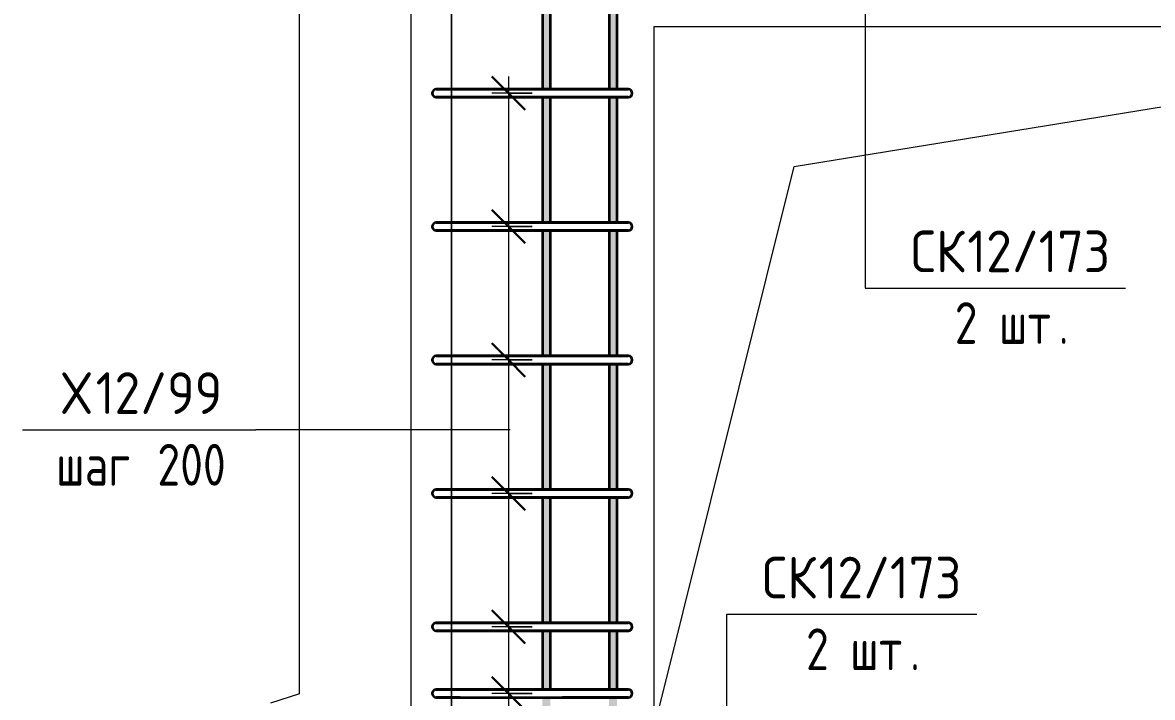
# Model space of a CAD drawing. Header units: millimetres. Extents: x -2461 to 50011, y -6221 to 38236.
# Drawn here: x 46502 to 48197, y 1714 to 2726 of the extents above; entities that cross this region are included whole.
import ezdxf

# ---------------------------------------------------------------- set-up
doc = ezdxf.new("R2010")
doc.units = ezdxf.units.MM
for name, color, linetype, lineweight in [('AA_Dim', 7, 'Continuous', 9), ('AA_Dim-25', 7, 'Continuous', 9), ('AA_Oformlenie', 7, 'Continuous', 9), ('AA_Vinoska', 7, 'Continuous', 9), ('AF_Okno', 7, 'Continuous', 18), ('AF_Stena_Опалубка', 253, 'Continuous', 18), ('KR_Armatura_Tonkie', 7, 'Continuous', 20)]:
    doc.layers.add(name, color=color, linetype=linetype, lineweight=lineweight)
doc.styles.add('ISOCPEUR_10', font='isocpeur.ttf', dxfattribs={"width": 0.9, "height": 62.5})
doc.styles.add('ISOCPEUR_12', font='isocpeur.ttf', dxfattribs={"width": 0.8, "height": 62.5})
doc.dimstyles.new('10_Раскладка_арматуры_с_засечками_1', dxfattribs={"dimscale": 304.8, "dimtxt": 0.18, "dimasz": 0.164042, "dimexe": 0.082021, "dimexo": 0, "dimgap": 0, "dimtad": 1, "dimdec": 3, "dimrnd": 0.001, "dimdsep": 46, "dimtxsty": 'ISOCPEUR_12', "dimblk1": 'OBLIQUE', "dimblk2": 'OBLIQUE', "dimsah": 1, "dimcen": 0.09, "dimdle": 0.082021, "dimazin": 0, "dimtfac": 1, "dimtdec": 4, "dimtix": 1, "dimtmove": 0, "dimatfit": 3, "dimfxl": 1, "dimtvp": 1, "dimtolj": 1, "dimtzin": 0, "dimlwd": 18, "dimlwe": 18, "dimarcsym": 2})

# ---------------------------------------------------------------- blocks, each defined once
blk = doc.blocks.new('231_Отверстие прямоугольное в стене _Окно_Стена_ - Отверстие прямоугольное с обрамлением-4126487-Схема обрамления отверстия 1500х1050 _h_')
at = {"layer": 'AF_Okno', "lineweight": 9}
for p, q in [((-33935, 2510), (-32645, 2720)), ((-34145, 1670), (-33935, 2510))]:
    blk.add_line(p, q, dxfattribs=at)
blk = doc.blocks.new('350_Стержень верт с удлинением концов _НесАрм_РабПлоск_ - 350_Стержень верт с удлинением концов _НесАрм_РабПлоск_-V30-Схема обрамления отверстия 1500х1050 _h_')
at = {"layer": 'KR_Armatura_Tonkie', "lineweight": 35}
h = blk.add_hatch(color=256, dxfattribs=at)
h.paths.add_polyline_path([(-34207, 1170), (-34201, 1170), (-34201.2, 1514), (-34213, 1514), (-34212.8, 1170), (-34208.6, 1170)])
h.paths.add_polyline_path([(-34205.7, 1538), (-34201, 1538), (-34201.2, 1602), (-34213, 1602), (-34212.8, 1538), (-34207, 1538)])
h.paths.add_polyline_path([(-34205.7, 1626), (-34201, 1626), (-34201.2, 1714), (-34213, 1714), (-34212.8, 1626), (-34207, 1626)])
h.paths.add_polyline_path([(-34206.4, 1726), (-34201, 1726), (-34201.2, 1814), (-34213, 1814), (-34212.8, 1726), (-34207, 1726)])
h.paths.add_polyline_path([(-34206.4, 1826), (-34201, 1826), (-34201.2, 2014), (-34213, 2014), (-34212.8, 1826), (-34207, 1826)])
h.paths.add_polyline_path([(-34206.4, 2026), (-34201, 2026), (-34201.2, 2214), (-34213, 2214), (-34212.8, 2026), (-34207, 2026)])
h.paths.add_polyline_path([(-34206.4, 2226), (-34201, 2226), (-34201.2, 2414), (-34213, 2414), (-34212.8, 2226), (-34207, 2226)])
h.paths.add_polyline_path([(-34206.4, 2426), (-34201, 2426), (-34201.2, 2614), (-34213, 2614), (-34212.8, 2426), (-34207, 2426)])
h.paths.add_polyline_path([(-34206.4, 2626), (-34201, 2626.3), (-34201.2, 2776), (-34213, 2776), (-34212.8, 2626), (-34207, 2626)])
h.paths.add_polyline_path([(-34206.5, 2800), (-34201, 2800), (-34201.2, 2852), (-34213, 2852), (-34212.8, 2800), (-34207, 2800)])
h.paths.add_polyline_path([(-34206.6, 2876), (-34201, 2876), (-34201.2, 3540), (-34213, 3540), (-34212.8, 2876), (-34207, 2876)])
for p, q in [((-34213, 2776), (-34213, 2626.3)), ((-34201, 2626.3), (-34201, 2776)), ((-34213, 2614), (-34213, 2426)), ((-34201, 2426), (-34201, 2614)), ((-34213, 2414), (-34213, 2226)), ((-34201, 2226), (-34201, 2414)), ((-34213, 2214), (-34213, 2026)), ((-34201, 2026), (-34201, 2214)), ((-34213, 2014), (-34213, 1826)), ((-34201, 1826), (-34201, 2014)), ((-34213, 1814), (-34213, 1726)), ((-34201, 1726), (-34201, 1814))]:
    blk.add_line(p, q, dxfattribs=at)
blk = doc.blocks.new('350_Стержень верт с удлинением концов _НесАрм_РабПлоск_ - 350_Стержень верт с удлинением концов _НесАрм_РабПлоск_-V31-Схема обрамления отверстия 1500х1050 _h_')
at = {"layer": 'KR_Armatura_Tonkie', "lineweight": 35}
for p, q in [((-34213, 2776), (-34213, 2626.3)), ((-34201, 2626.3), (-34201, 2776)), ((-34213, 2614), (-34213, 2426)), ((-34201, 2426), (-34201, 2614)), ((-34213, 2414), (-34213, 2226)), ((-34201, 2226), (-34201, 2414)), ((-34213, 2214), (-34213, 2026)), ((-34201, 2026), (-34201, 2214)), ((-34213, 2014), (-34213, 1826)), ((-34201, 1826), (-34201, 2014)), ((-34213, 1814), (-34213, 1726)), ((-34201, 1726), (-34201, 1814))]:
    blk.add_line(p, q, dxfattribs=at)
blk = doc.blocks.new('350_Стержень верт с удлинением концов _НесАрм_РабПлоск_ - 350_Стержень верт с удлинением концов _НесАрм_РабПлоск_-V32-Схема обрамления отверстия 1500х1050 _h_')
at = {"layer": 'KR_Armatura_Tonkie', "lineweight": 35}
h = blk.add_hatch(color=256, dxfattribs=at)
h.paths.add_polyline_path([(-34307, 1170), (-34301, 1170), (-34301.2, 1514), (-34313, 1514), (-34312.8, 1170), (-34308.6, 1170)])
h.paths.add_polyline_path([(-34305.7, 1538), (-34301, 1538), (-34301.2, 1602), (-34313, 1602), (-34312.8, 1538), (-34307, 1538)])
h.paths.add_polyline_path([(-34305.7, 1626), (-34301, 1626), (-34301.2, 1714), (-34313, 1714), (-34312.8, 1626), (-34307, 1626)])
h.paths.add_polyline_path([(-34311.2, 1726), (-34301, 1726), (-34301.2, 1814), (-34313, 1814), (-34312.8, 1726), (-34311.5, 1726)])
h.paths.add_polyline_path([(-34302.8, 1826), (-34301, 1826), (-34301.2, 2014), (-34313, 2014), (-34312.8, 1826), (-34303.1, 1826)])
h.paths.add_polyline_path([(-34302.8, 2026), (-34301, 2026), (-34301.2, 2214), (-34313, 2214), (-34312.8, 2026), (-34303.2, 2026)])
h.paths.add_polyline_path([(-34306.1, 2226), (-34301, 2226), (-34301.2, 2414), (-34313, 2414), (-34312.8, 2226), (-34307, 2226)])
h.paths.add_polyline_path([(-34302.8, 2426), (-34301, 2426), (-34301.2, 2614), (-34313, 2614), (-34312.8, 2426), (-34303.4, 2426)])
h.paths.add_polyline_path([(-34311.2, 2626), (-34301, 2626), (-34301.2, 2776), (-34313, 2776), (-34312.8, 2626), (-34311.8, 2626)])
h.paths.add_polyline_path([(-34307, 2800), (-34301, 2800), (-34301.2, 2852), (-34313, 2852), (-34312.8, 2800), (-34308.1, 2800)])
h.paths.add_polyline_path([(-34306.6, 2876), (-34301, 2876), (-34301.2, 3540), (-34313, 3540), (-34312.8, 2876), (-34307, 2876)])
for p, q in [((-34313, 2776), (-34313, 2626)), ((-34301, 2626), (-34301, 2776)), ((-34313, 2614), (-34313, 2426)), ((-34301, 2426), (-34301, 2614)), ((-34313, 2414), (-34313, 2226)), ((-34301, 2226), (-34301, 2414)), ((-34313, 2214), (-34313, 2026)), ((-34301, 2026), (-34301, 2214)), ((-34313, 2014), (-34313, 1826)), ((-34301, 1826), (-34301, 2014)), ((-34313, 1814), (-34313, 1726)), ((-34301, 1726), (-34301, 1814))]:
    blk.add_line(p, q, dxfattribs=at)
blk = doc.blocks.new('350_Стержень верт с удлинением концов _НесАрм_РабПлоск_ - 350_Стержень верт с удлинением концов _НесАрм_РабПлоск_-V27-Схема обрамления отверстия 1500х1050 _h_')
at = {"layer": 'KR_Armatura_Tonkie', "lineweight": 35}
for p, q in [((-32489, 2776), (-32489, 2626)), ((-32477, 2626), (-32477, 2776)), ((-32489, 2614), (-32489, 2426)), ((-32477, 2426), (-32477, 2614)), ((-32489, 2414), (-32489, 2226)), ((-32477, 2226), (-32477, 2414)), ((-32489, 2214), (-32489, 2026)), ((-32477, 2026), (-32477, 2214)), ((-32489, 2014), (-32489, 1826)), ((-32477, 1826), (-32477, 2014)), ((-32489, 1814), (-32489, 1726)), ((-32477, 1726), (-32477, 1814))]:
    blk.add_line(p, q, dxfattribs=at)
blk = doc.blocks.new('011_Прямоугольник обрыва _ЭлУзла_ - 011_Прямоугольник обрыва _ЭлУзла_-4156951-Схема обрамления отверстия 1500х1050 _h_')
at = {"layer": 'AA_Oformlenie'}
blk.add_line((-34677.7, 1719.4), (-34677.7, 3046.4), dxfattribs=at)
blk = doc.blocks.new('DIMBLOCK201-Схема обрамления отверстия 1500х1050 _h_')
at = {"layer": 'AA_Dim-25', "lineweight": 30}
for p, q in [((47230.9, 2620), (47205.9, 2645)), ((47230.9, 2620), (47255.9, 2595)), ((47230.9, 2420), (47205.9, 2445)), ((47230.9, 2420), (47255.9, 2395))]:
    blk.add_line(p, q, dxfattribs=at)
at = {"layer": 'AA_Dim-25', "lineweight": 18}
for p, q in [((47230.9, 2645), (47230.9, 2420)), ((47266.2, 2620), (47205.9, 2620)), ((47230.9, 2620), (47266.2, 2620)), ((47266.2, 2420), (47205.9, 2420)), ((47230.9, 2420), (47266.2, 2420))]:
    blk.add_line(p, q, dxfattribs=at)
blk = doc.blocks.new('_Oblique')
at = {"color": 0, "linetype": 'ByBlock', "lineweight": -2}
blk.add_line((-0.5, -0.5), (0.5, 0.5), dxfattribs=at)
blk = doc.blocks.new('DIMBLOCK202-Схема обрамления отверстия 1500х1050 _h_')
at = {"layer": 'AA_Dim-25', "lineweight": 30}
for p, q in [((47230.9, 2420), (47205.9, 2445)), ((47230.9, 2420), (47255.9, 2395)), ((47230.9, 2220), (47205.9, 2245)), ((47230.9, 2220), (47255.9, 2195))]:
    blk.add_line(p, q, dxfattribs=at)
at = {"layer": 'AA_Dim-25', "lineweight": 18}
for p, q in [((47266.2, 2420), (47205.9, 2420)), ((47230.9, 2420), (47230.9, 2220)), ((47230.9, 2420), (47266.2, 2420)), ((47266.2, 2220), (47205.9, 2220)), ((47230.9, 2220), (47266.2, 2220))]:
    blk.add_line(p, q, dxfattribs=at)
blk = doc.blocks.new('DIMBLOCK203-Схема обрамления отверстия 1500х1050 _h_')
at = {"layer": 'AA_Dim-25', "lineweight": 30}
for p, q in [((47230.9, 2220), (47205.9, 2245)), ((47230.9, 2220), (47255.9, 2195)), ((47230.9, 2020), (47205.9, 2045)), ((47230.9, 2020), (47255.9, 1995))]:
    blk.add_line(p, q, dxfattribs=at)
at = {"layer": 'AA_Dim-25', "lineweight": 18}
for p, q in [((47266.2, 2220), (47205.9, 2220)), ((47230.9, 2220), (47230.9, 2020)), ((47230.9, 2220), (47266.2, 2220)), ((47266.2, 2020), (47205.9, 2020)), ((47230.9, 2020), (47266.2, 2020))]:
    blk.add_line(p, q, dxfattribs=at)
blk = doc.blocks.new('DIMBLOCK204-Схема обрамления отверстия 1500х1050 _h_')
at = {"layer": 'AA_Dim-25', "lineweight": 30}
for p, q in [((47230.9, 2020), (47205.9, 2045)), ((47230.9, 2020), (47255.9, 1995)), ((47230.9, 1820), (47205.9, 1845)), ((47230.9, 1820), (47255.9, 1795))]:
    blk.add_line(p, q, dxfattribs=at)
at = {"layer": 'AA_Dim-25', "lineweight": 18}
for p, q in [((47266.2, 2020), (47205.9, 2020)), ((47230.9, 2020), (47230.9, 1820)), ((47230.9, 2020), (47266.2, 2020)), ((47266.2, 1820), (47205.9, 1820)), ((47230.9, 1820), (47266.2, 1820))]:
    blk.add_line(p, q, dxfattribs=at)
blk = doc.blocks.new('DIMBLOCK205-Схема обрамления отверстия 1500х1050 _h_')
at = {"layer": 'AA_Dim-25', "lineweight": 30}
for p, q in [((47230.9, 1820), (47205.9, 1845)), ((47230.9, 1820), (47255.9, 1795)), ((47230.9, 1720), (47205.9, 1745)), ((47230.9, 1720), (47255.9, 1695))]:
    blk.add_line(p, q, dxfattribs=at)
at = {"layer": 'AA_Dim-25', "lineweight": 18}
for p, q in [((47266.2, 1820), (47205.9, 1820)), ((47230.9, 1820), (47230.9, 1695)), ((47230.9, 1820), (47266.2, 1820)), ((47266.2, 1720), (47205.9, 1720)), ((47230.9, 1720), (47266.2, 1720))]:
    blk.add_line(p, q, dxfattribs=at)
blk = doc.blocks.new('042_М_Арматуры - Диам длина поз _ Комментарий-3662934-Схема обрамления отверстия 1500х1050 _h_')
at = {"layer": 'AA_Vinoska'}
blk.add_line((-35093, 1279.4), (-34743, 1279.4), dxfattribs=at)
blk = doc.blocks.new('DIMBLOCK216-Схема обрамления отверстия 1500х1050 _h_')
at = {"layer": 'AA_Dim-25', "lineweight": 30}
for p, q in [((47145.2, 2782), (47120.2, 2807)), ((47145.2, 2782), (47170.2, 2757)), ((47145.2, 1620), (47120.2, 1645)), ((47145.2, 1620), (47170.2, 1595))]:
    blk.add_line(p, q, dxfattribs=at)
at = {"layer": 'AA_Dim-25', "lineweight": 18}
for p, q in [((47180.6, 2782), (47120.2, 2782)), ((47145.2, 2782), (47145.2, 1620)), ((47145.2, 2782), (47180.6, 2782)), ((47180.6, 1620), (47120.2, 1620)), ((47145.2, 1620), (47180.6, 1620))]:
    blk.add_line(p, q, dxfattribs=at)

msp = doc.modelspace()

# ---------------------------------------------------------------- linework, layer by layer
at = {"layer": 'AA_Vinoska'}
for p, q in [((47145.3991, 1535.6625), (47145.3991, 2961.8862)), ((47766.186, 2807.0064), (47766.186, 2327.8325)), ((47766.186, 2327.8325), (47806.7131, 2327.8325)), ((47233.2767, 2115.2424), (46851.6216, 2115.2424)), ((47558.3403, 1838.5793), (47583.5768, 1838.5793)), ((47558.3403, 1606.0429), (47558.3403, 1838.5793)), ((46916.9145, 1719.4442), (46873.5895, 1705.3671))]:
    msp.add_line(p, q, dxfattribs=at)
at = {"layer": 'AF_Stena_Опалубка', "lineweight": 20}
for p, q in [((47084.619, 1000), (47084.619, 2920)), ((47449.619, 1670), (47449.619, 2720)), ((47449.619, 2720), (48949.619, 2720))]:
    msp.add_line(p, q, dxfattribs=at)
at = {"layer": 'KR_Armatura_Tonkie', "lineweight": 35}
for p, q in [((47158.3985, 2626), (47122.3985, 2626)), ((47122.3985, 2626), (47158.3985, 2626)), ((47158.3985, 2614), (47122.3985, 2614)), ((47122.3985, 2614), (47158.3985, 2614)), ((47374.3985, 2626), (47158.3985, 2626)), ((47158.3985, 2626), (47374.3985, 2626)), ((47374.3985, 2614), (47158.3985, 2614)), ((47158.3985, 2614), (47374.3985, 2614)), ((47348.9427, 2626), (47311.7771, 2626)), ((47348.9427, 2614), (47311.7771, 2614)), ((47410.3985, 2626), (47348.9427, 2626)), ((47410.3985, 2614), (47348.9427, 2614)), ((47362.6888, 2626), (47399.8543, 2626)), ((47362.6888, 2614), (47399.8543, 2614)), ((47399.8543, 2626), (47374.3985, 2626)), ((47374.3985, 2626), (47410.3985, 2626)), ((47410.3985, 2614), (47374.3985, 2614)), ((47374.3985, 2614), (47410.3985, 2614)), ((47399.8543, 2626), (47399.8543, 2626)), ((47399.8543, 2614), (47410.3985, 2614)), ((47158.3985, 2426), (47122.3985, 2426)), ((47122.3985, 2426), (47158.3985, 2426)), ((47374.3985, 2426), (47158.3985, 2426)), ((47158.3985, 2426), (47374.3985, 2426)), ((47348.9427, 2426), (47311.7771, 2426)), ((47410.3985, 2426), (47348.9427, 2426)), ((47362.6888, 2426), (47399.8543, 2426)), ((47399.8543, 2426), (47374.3985, 2426)), ((47374.3985, 2426), (47410.3985, 2426)), ((47399.8543, 2426), (47399.8543, 2426)), ((47158.3985, 2414), (47122.3985, 2414)), ((47122.3985, 2414), (47158.3985, 2414)), ((47374.3985, 2414), (47158.3985, 2414)), ((47158.3985, 2414), (47374.3985, 2414)), ((47348.9427, 2414), (47311.7771, 2414)), ((47410.3985, 2414), (47348.9427, 2414)), ((47362.6888, 2414), (47399.8543, 2414)), ((47410.3985, 2414), (47374.3985, 2414)), ((47374.3985, 2414), (47410.3985, 2414)), ((47399.8543, 2414), (47410.3985, 2414)), ((47158.3985, 2226), (47122.3985, 2226)), ((47122.3985, 2226), (47158.3985, 2226)), ((47374.3985, 2226), (47158.3985, 2226)), ((47158.3985, 2226), (47374.3985, 2226)), ((47348.9427, 2226), (47311.7771, 2226)), ((47410.3985, 2226), (47348.9427, 2226)), ((47362.6888, 2226), (47399.8543, 2226)), ((47399.8543, 2226), (47374.3985, 2226)), ((47374.3985, 2226), (47410.3985, 2226)), ((47399.8543, 2226), (47399.8543, 2226)), ((47158.3985, 2214), (47122.3985, 2214)), ((47122.3985, 2214), (47158.3985, 2214)), ((47374.3985, 2214), (47158.3985, 2214)), ((47158.3985, 2214), (47374.3985, 2214)), ((47348.9427, 2214), (47311.7771, 2214)), ((47410.3985, 2214), (47348.9427, 2214)), ((47362.6888, 2214), (47399.8543, 2214)), ((47410.3985, 2214), (47374.3985, 2214)), ((47374.3985, 2214), (47410.3985, 2214)), ((47399.8543, 2214), (47410.3985, 2214)), ((47158.3985, 2026), (47122.3985, 2026)), ((47122.3985, 2026), (47158.3985, 2026)), ((47374.3985, 2026), (47158.3985, 2026)), ((47158.3985, 2026), (47374.3985, 2026)), ((47348.9427, 2026), (47311.7771, 2026)), ((47410.3985, 2026), (47348.9427, 2026)), ((47362.6888, 2026), (47399.8543, 2026)), ((47399.8543, 2026), (47374.3985, 2026)), ((47374.3985, 2026), (47410.3985, 2026)), ((47399.8543, 2026), (47399.8543, 2026)), ((47158.3985, 2014), (47122.3985, 2014)), ((47122.3985, 2014), (47158.3985, 2014)), ((47374.3985, 2014), (47158.3985, 2014)), ((47158.3985, 2014), (47374.3985, 2014)), ((47348.9427, 2014), (47311.7771, 2014)), ((47410.3985, 2014), (47348.9427, 2014)), ((47362.6888, 2014), (47399.8543, 2014)), ((47410.3985, 2014), (47374.3985, 2014)), ((47374.3985, 2014), (47410.3985, 2014)), ((47399.8543, 2014), (47410.3985, 2014)), ((47158.3985, 1826), (47122.3985, 1826)), ((47122.3985, 1826), (47158.3985, 1826)), ((47374.3985, 1826), (47158.3985, 1826)), ((47158.3985, 1826), (47374.3985, 1826)), ((47348.9427, 1826), (47311.7771, 1826)), ((47410.3985, 1826), (47348.9427, 1826)), ((47362.6888, 1826), (47399.8543, 1826)), ((47399.8543, 1826), (47374.3985, 1826)), ((47374.3985, 1826), (47410.3985, 1826)), ((47399.8543, 1826), (47399.8543, 1826)), ((47158.3985, 1814), (47122.3985, 1814)), ((47122.3985, 1814), (47158.3985, 1814)), ((47374.3985, 1814), (47158.3985, 1814)), ((47158.3985, 1814), (47374.3985, 1814)), ((47348.9427, 1814), (47311.7771, 1814)), ((47410.3985, 1814), (47348.9427, 1814)), ((47362.6888, 1814), (47399.8543, 1814)), ((47410.3985, 1814), (47374.3985, 1814)), ((47374.3985, 1814), (47410.3985, 1814)), ((47399.8543, 1814), (47410.3985, 1814)), ((47158.3985, 1726), (47122.3985, 1726)), ((47122.3985, 1726), (47158.3985, 1726)), ((47158.3985, 1714), (47122.3985, 1714)), ((47122.3985, 1714), (47158.3985, 1714)), ((47374.3985, 1726), (47158.3985, 1726)), ((47158.3985, 1726), (47374.3985, 1726)), ((47158.3985, 1714), (47374.3985, 1714)), ((47348.9427, 1726), (47311.7771, 1726)), ((47348.9427, 1714), (47311.7771, 1714)), ((47410.3985, 1726), (47348.9427, 1726)), ((47410.3985, 1714), (47348.9427, 1714)), ((47362.6888, 1726), (47399.8543, 1726)), ((47362.6888, 1714), (47399.8543, 1714)), ((47399.8543, 1726), (47374.3985, 1726)), ((47374.3985, 1726), (47410.3985, 1726)), ((47410.3985, 1714), (47374.3985, 1714)), ((47374.3985, 1714), (47410.3985, 1714)), ((47399.8543, 1726), (47399.8543, 1726)), ((47399.8543, 1714), (47410.3985, 1714))]:
    msp.add_line(p, q, dxfattribs=at)
for centre, start, end in [((47122.3985, 2620), 90, 270), ((47122.3985, 2620), 90, 270), ((47410.3985, 2620), 270, 90), ((47410.3985, 2620), 270, 90), ((47410.3985, 2620), 270, 90), ((47122.3985, 2420), 90, 270), ((47122.3985, 2420), 90, 270), ((47410.3985, 2420), 270, 90), ((47410.3985, 2420), 270, 90), ((47410.3985, 2420), 270, 90), ((47122.3985, 2220), 90, 270), ((47122.3985, 2220), 90, 270), ((47410.3985, 2220), 270, 90), ((47410.3985, 2220), 270, 90), ((47410.3985, 2220), 270, 90), ((47122.3985, 2020), 90, 270), ((47122.3985, 2020), 90, 270), ((47410.3985, 2020), 270, 90), ((47410.3985, 2020), 0, 90), ((47410.3985, 2020), 270, 90), ((47410.3985, 2020), 270, 358.9485282), ((47122.3985, 1820), 90, 270), ((47122.3985, 1820), 90, 270), ((47410.3985, 1820), 270, 90), ((47410.3985, 1820), 15.9775072, 90), ((47410.3985, 1820), 270, 90), ((47410.3985, 1820), 270, 283.0045144), ((47410.3985, 1820), 285, 15), ((47122.3985, 1720), 90, 270), ((47122.3985, 1720), 90, 270), ((47410.3985, 1720), 270, 90), ((47410.3985, 1720), 270, 90), ((47410.3985, 1720), 270, 90)]:
    msp.add_arc(centre, 6, start, end, dxfattribs=at)

# ---------------------------------------------------------------- block references
at = {"layer": 'AA_Oformlenie'}
msp.add_blockref('011_Прямоугольник обрыва _ЭлУзла_ - 011_Прямоугольник обрыва _ЭлУзла_-4156951-Схема обрамления отверстия 1500х1050 _h_', (81594.619, 0), dxfattribs=at)
at = {"layer": 'AA_Vinoska'}
for p in [(82899.7105, 1048.4751), (81594.619, 835.8849), (82676.5741, 559.2219)]:
    msp.add_blockref('042_М_Арматуры - Диам длина поз _ Комментарий-3662934-Схема обрамления отверстия 1500х1050 _h_', p, dxfattribs=at)
at = {"layer": 'AF_Okno', "lineweight": 20}
msp.add_blockref('231_Отверстие прямоугольное в стене _Окно_Стена_ - Отверстие прямоугольное с обрамлением-4126487-Схема обрамления отверстия 1500х1050 _h_', (81594.619, 0), dxfattribs=at)
at = {"layer": 'KR_Armatura_Tonkie', "lineweight": 35}
for name, p in [('350_Стержень верт с удлинением концов _НесАрм_РабПлоск_ - 350_Стержень верт с удлинением концов _НесАрм_РабПлоск_-V32-Схема обрамления отверстия 1500х1050 _h_', (81594.619, 0)), ('350_Стержень верт с удлинением концов _НесАрм_РабПлоск_ - 350_Стержень верт с удлинением концов _НесАрм_РабПлоск_-V27-Схема обрамления отверстия 1500х1050 _h_', (79770.619, 0)), ('350_Стержень верт с удлинением концов _НесАрм_РабПлоск_ - 350_Стержень верт с удлинением концов _НесАрм_РабПлоск_-V30-Схема обрамления отверстия 1500х1050 _h_', (81594.619, 0)), ('350_Стержень верт с удлинением концов _НесАрм_РабПлоск_ - 350_Стержень верт с удлинением концов _НесАрм_РабПлоск_-V31-Схема обрамления отверстия 1500х1050 _h_', (81594.619, 0))]:
    msp.add_blockref(name, p, dxfattribs=at)

# ---------------------------------------------------------------- texts
at = {"layer": 'AA_Vinoska', "char_height": 62.5, "attachment_point": 1}
for s, insert, width, style in [('СК', (47834.5791, 2414.1851), 102.816422, 'ISOCPEUR_10'), ('12/173', (47919.4112, 2414.1851), 263.354344, 'ISOCPEUR_10'), ('2 ', (47900.4541, 2306.7088), 80.16875, 'ISOCPEUR_12'), ('шт', (47966.6, 2306.7088), 109.0295, 'ISOCPEUR_12'), ('\\fISOCPEUR|b0|i0|c204|p34|;\\W.8;.', (48056.5583, 2306.7088), 17.637125, 'ISOCPEUR_12'), ('\\fISOCPEUR|b0|i0|c204|p34|;\\W.9;Х', (46560.7626, 2201.5949), 61.329094, 'ISOCPEUR_10'), ('12/99', (46611.3642, 2201.5949), 229.082203, 'ISOCPEUR_10'), (' 200', (46672.048, 2094.1186), 166.751, 'ISOCPEUR_12'), ('шаг', (46551.6626, 2094.1186), 145.907125, 'ISOCPEUR_12'), ('СК', (47611.4428, 1924.9319), 102.816422, 'ISOCPEUR_10'), ('12/173', (47696.2748, 1924.9319), 263.354344, 'ISOCPEUR_10'), ('2 ', (47677.3178, 1817.4556), 80.16875, 'ISOCPEUR_12'), ('шт', (47743.4636, 1817.4556), 109.0295, 'ISOCPEUR_12'), ('\\fISOCPEUR|b0|i0|c204|p34|;\\W.8;.', (47833.422, 1817.4556), 17.637125, 'ISOCPEUR_12')]:
    msp.add_mtext(s, dxfattribs=dict(at, insert=insert, width=width, style=style))

# ---------------------------------------------------------------- dimensions: what is measured, and where the dimension line sits
at = {"layer": 'AA_Dim', "lineweight": 18}
for base, p1, p2, override, picture, middle in [((47145.209, 1620), (47180.5643, 2782), (47180.5643, 1620), {"dimpost": '<>', "dimfxl": 1162}, 'DIMBLOCK216-Схема обрамления отверстия 1500х1050 _h_', (47113.959, 2201)), ((47230.8928, 2420), (47266.2481, 2620), (47266.2481, 2420), {"dimpost": '<>', "dimfxl": 200}, 'DIMBLOCK201-Схема обрамления отверстия 1500х1050 _h_', (47199.6428, 2520)), ((47230.8928, 2220), (47266.2481, 2420), (47266.2481, 2220), {"dimpost": '<>', "dimfxl": 200}, 'DIMBLOCK202-Схема обрамления отверстия 1500х1050 _h_', (47199.6428, 2320)), ((47230.8928, 2020), (47266.2481, 2220), (47266.2481, 2020), {"dimpost": '<>', "dimfxl": 200}, 'DIMBLOCK203-Схема обрамления отверстия 1500х1050 _h_', (47199.6428, 2120)), ((47230.8928, 1820), (47266.2481, 2020), (47266.2481, 1820), {"dimpost": '<>', "dimfxl": 200}, 'DIMBLOCK204-Схема обрамления отверстия 1500х1050 _h_', (47199.6428, 1920)), ((47230.8928, 1720), (47266.2481, 1820), (47266.2481, 1720), {"dimpost": '<>', "dimfxl": 100}, 'DIMBLOCK205-Схема обрамления отверстия 1500х1050 _h_', (47199.6428, 1770))]:
    dim = msp.add_linear_dim(base=base, p1=p1, p2=p2, angle=90, dimstyle='10_Раскладка_арматуры_с_засечками_1', override=override, dxfattribs=at)
    dim.commit()
    dim.dimension.update_dxf_attribs({"geometry": picture, "text_midpoint": middle})

doc.saveas('drawing.dxf')
